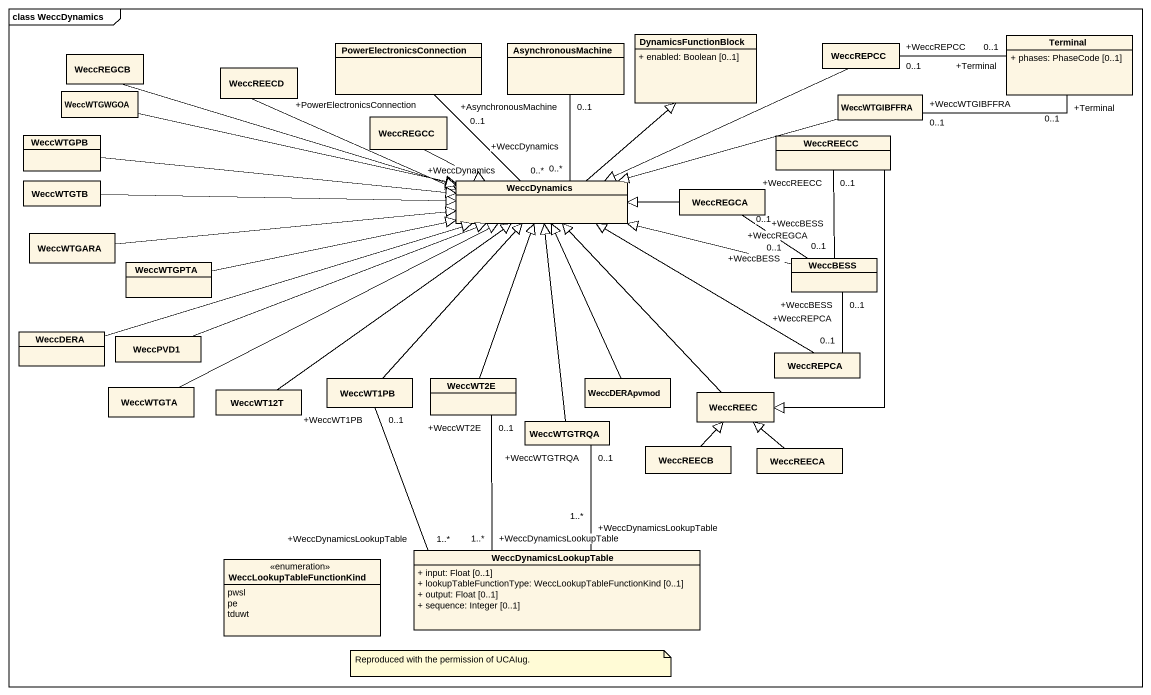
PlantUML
@startuml
mainframe class WeccDynamics
hide circle
hide empty members
skinparam classAttributeIconSize 0
class DynamicsFunctionBlock {
  + enabled: Boolean [0..1]
}
class Terminal {
  + phases: PhaseCode [0..1]
}
class WeccREGCB
class WeccREECD
class PowerElectronicsConnection
class AsynchronousMachine
class WeccREPCC
class WeccWTGWGOA
class WeccWTGIBFFRA
class WeccWTGPB
class WeccREGCC
class WeccREECC
class WeccWTGTB
class WeccDynamics
class WeccREGCA
class WeccWTGARA
class WeccWTGPTA
class WeccBESS
class WeccDERA
class WeccPVD1
class WeccWTGTA
class WeccWT1PB
class WeccWT2E
class WeccDERApvmod
class WeccREPCA
class WeccWT12T
class WeccWTGTRQA
class WeccREEC
class WeccREECB
class WeccREECA
enum WeccLookupTableFunctionKind {
  pwsl
  pe
  tduwt
}
class WeccDynamicsLookupTable {
  + input: Float [0..1]
  + lookupTableFunctionType: WeccLookupTableFunctionKind [0..1]
  + output: Float [0..1]
  + sequence: Integer [0..1]
}
WeccREGCB -right-|> WeccDynamics
WeccREECD -right-|> WeccDynamics
WeccREPCC "+WeccREPCC\n0..1" -right- "+Terminal\n0..1" Terminal
WeccREPCC -left-|> WeccDynamics
WeccWTGWGOA -right-|> WeccDynamics
WeccWTGIBFFRA "+WeccWTGIBFFRA\n0..1" -right- "+Terminal\n0..1" Terminal
WeccWTGIBFFRA -left-|> WeccDynamics
WeccWTGPB -right-|> WeccDynamics
WeccREGCC -right-|> WeccDynamics
WeccREECC "+WeccREECC\n0..1" -- "+WeccBESS\n0..1" WeccBESS
WeccREECC --|> WeccREEC
WeccWTGTB -right-|> WeccDynamics
WeccDynamics -up-|> DynamicsFunctionBlock
WeccDynamics "+WeccDynamics\n0..*" -up- "+PowerElectronicsConnection\n0..1" PowerElectronicsConnection
WeccDynamics "+WeccDynamics\n0..*" -up- "+AsynchronousMachine\n0..1" AsynchronousMachine
WeccREGCA -left-|> WeccDynamics
WeccREGCA "+WeccREGCA\n0..1" -- "+WeccBESS\n0..1" WeccBESS
WeccWTGARA -right-|> WeccDynamics
WeccWTGPTA -right-|> WeccDynamics
WeccBESS -left-|> WeccDynamics
WeccDERA -right-|> WeccDynamics
WeccPVD1 -right-|> WeccDynamics
WeccWTGTA -right-|> WeccDynamics
WeccWT1PB -up-|> WeccDynamics
WeccWT2E -up-|> WeccDynamics
WeccDERApvmod -up-|> WeccDynamics
WeccREPCA -left-|> WeccDynamics
WeccREPCA "+WeccREPCA\n0..1" -up- "+WeccBESS\n0..1" WeccBESS
WeccWT12T -up-|> WeccDynamics
WeccWTGTRQA -up-|> WeccDynamics
WeccREEC -up-|> WeccDynamics
WeccREECB -up-|> WeccREEC
WeccREECA -up-|> WeccREEC
WeccDynamicsLookupTable "+WeccDynamicsLookupTable\n1..*" -up- "+WeccWT1PB\n0..1" WeccWT1PB
WeccDynamicsLookupTable "+WeccDynamicsLookupTable\n1..*" -up- "+WeccWT2E\n0..1" WeccWT2E
WeccDynamicsLookupTable "+WeccDynamicsLookupTable\n1..*" -up- "+WeccWTGTRQA\n0..1" WeccWTGTRQA
note as N1
  Reproduced with the permission of UCAIug.
end note
@enduml
